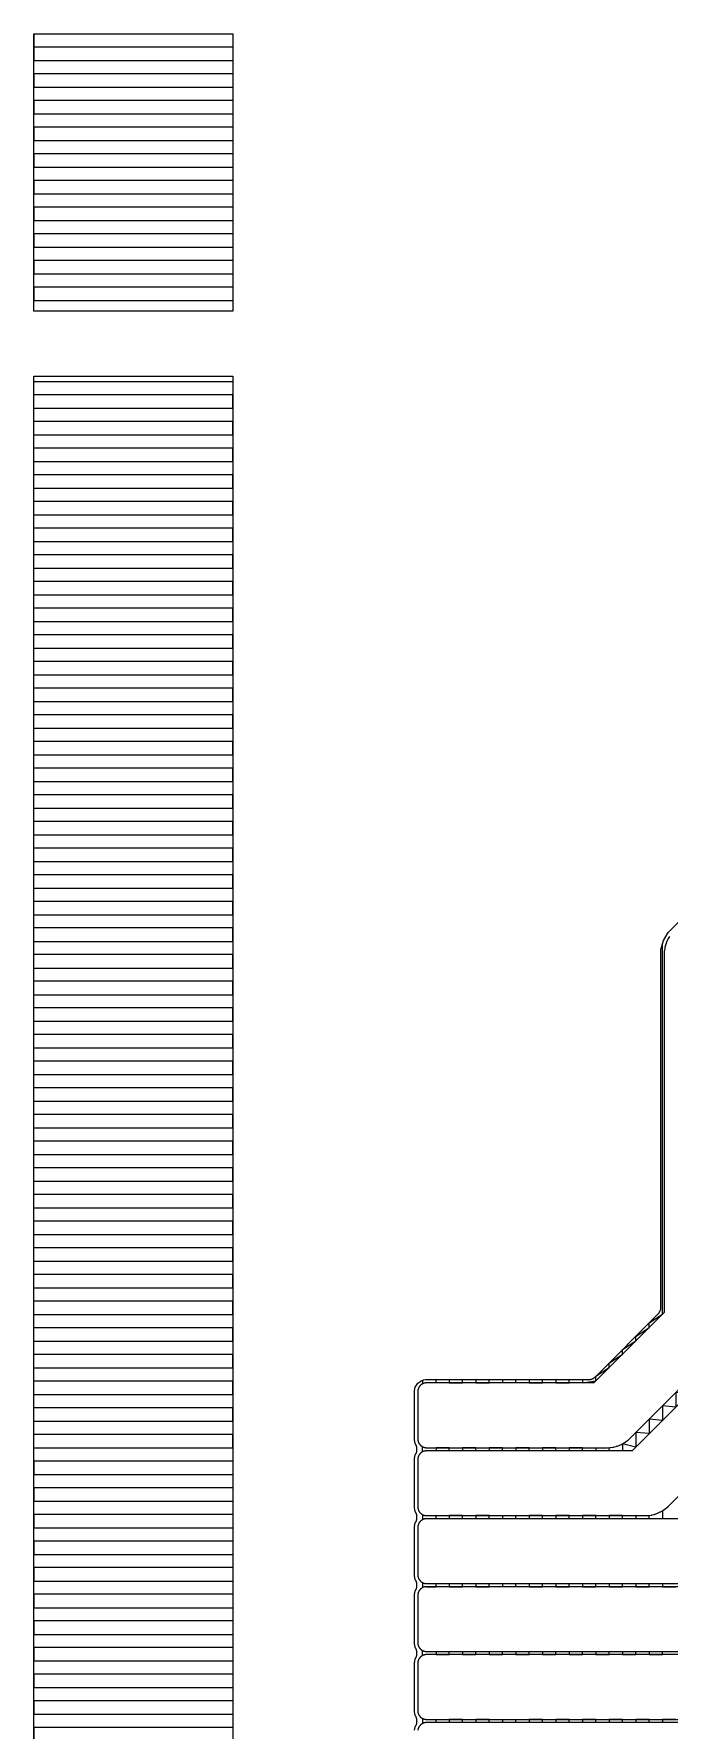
# Model space of a CAD drawing. Header units: metres. Extents: x 141.3 to 191.2, y -114.6 to -61.8.
# Drawn here: x 174.25 to 180.33, y -78.03 to -61.81 of the extents above; entities that cross this region are included whole.
import ezdxf

# ---------------------------------------------------------------- set-up
doc = ezdxf.new("R2010")
doc.units = ezdxf.units.M

msp = doc.modelspace()

# ---------------------------------------------------------------- linework, layer by layer
for points in [[(174.251, -61.807), (176.155, -61.807), (176.155, -61.935), (174.251, -61.935), (174.251, -61.807), (176.155, -61.807), (176.155, -64.46), (174.251, -64.46), (174.251, -61.807), (174.251, -62.062), (176.155, -62.062), (176.155, -62.19), (174.251, -62.19), (174.251, -62.317), (176.155, -62.317), (176.155, -62.445), (174.251, -62.445), (174.251, -62.572), (176.155, -62.572), (176.155, -62.7), (174.251, -62.7), (174.251, -62.827), (176.155, -62.827), (176.155, -62.955), (174.251, -62.955), (174.251, -63.082), (176.155, -63.082), (176.155, -63.21), (174.251, -63.21), (174.251, -63.337), (176.155, -63.337), (176.155, -63.465), (174.251, -63.465), (174.251, -63.592), (176.155, -63.592), (176.155, -63.72), (174.251, -63.72), (174.251, -63.847), (176.155, -63.847), (176.155, -63.975), (174.251, -63.975), (174.251, -64.102), (176.155, -64.102), (176.155, -64.23), (174.251, -64.23), (174.251, -64.357), (176.155, -64.357)], [(177.894, -78.037), (177.901, -78.003), (177.902, -78.002), (177.903, -78), (177.904, -77.998), (177.905, -77.996), (177.906, -77.994), (177.907, -77.993), (177.908, -77.991), (177.909, -77.989), (177.91, -77.987), (177.912, -77.983), (177.912, -77.981), (177.913, -77.979), (177.914, -77.977), (177.914, -77.975), (177.915, -77.973), (177.916, -77.971), (177.916, -77.969), (177.916, -77.967), (177.917, -77.965), (177.917, -77.963), (177.917, -77.961), (177.918, -77.959), (177.918, -77.956), (177.918, -77.954), (177.918, -77.952), (177.918, -77.95), (177.918, -77.948), (177.918, -77.946), (177.918, -77.944), (177.918, -77.942), (177.917, -77.94), (177.917, -77.938), (177.917, -77.936), (177.916, -77.934), (177.915, -77.925), (177.914, -77.923), (177.914, -77.921), (177.913, -77.919), (177.913, -77.917), (177.912, -77.915), (177.911, -77.913), (177.911, -77.911), (177.91, -77.909), (177.909, -77.907), (177.908, -77.905), (177.907, -77.903), (177.906, -77.902), (177.905, -77.9), (177.904, -77.898), (177.903, -77.896), (177.902, -77.894), (177.901, -77.893), (177.895, -77.86), (177.894, -77.859), (177.894, -77.387), (177.896, -77.379), (177.901, -77.353), (177.902, -77.352), (177.903, -77.35), (177.904, -77.348), (177.905, -77.346), (177.906, -77.344), (177.907, -77.343), (177.908, -77.341), (177.909, -77.339), (177.91, -77.337), (177.912, -77.333), (177.912, -77.331), (177.913, -77.329), (177.914, -77.327), (177.914, -77.325), (177.915, -77.323), (177.916, -77.321), (177.916, -77.319), (177.916, -77.317), (177.917, -77.315), (177.917, -77.313), (177.917, -77.311), (177.918, -77.309), (177.918, -77.306), (177.918, -77.304), (177.918, -77.302), (177.918, -77.3), (177.918, -77.298), (177.918, -77.296), (177.918, -77.294), (177.918, -77.292), (177.917, -77.29), (177.917, -77.288), (177.917, -77.286), (177.916, -77.284), (177.915, -77.275), (177.914, -77.273), (177.914, -77.271), (177.913, -77.269), (177.913, -77.267), (177.912, -77.265), (177.911, -77.263), (177.911, -77.261), (177.91, -77.259), (177.909, -77.257), (177.908, -77.255), (177.907, -77.253), (177.906, -77.252), (177.905, -77.25), (177.904, -77.248), (177.903, -77.246), (177.902, -77.244), (177.901, -77.243), (177.894, -77.209), (177.894, -76.737), (177.901, -76.703), (177.902, -76.702), (177.903, -76.7), (177.904, -76.698), (177.905, -76.696), (177.906, -76.694), (177.907, -76.693), (177.908, -76.691), (177.909, -76.689), (177.91, -76.687), (177.912, -76.683), (177.912, -76.681), (177.913, -76.679), (177.914, -76.677), (177.914, -76.675), (177.915, -76.673), (177.916, -76.671), (177.916, -76.669), (177.916, -76.667), (177.917, -76.665), (177.917, -76.663), (177.917, -76.661), (177.918, -76.659), (177.918, -76.656), (177.918, -76.654), (177.918, -76.652), (177.918, -76.65), (177.918, -76.648), (177.918, -76.646), (177.918, -76.644), (177.918, -76.642), (177.917, -76.64), (177.917, -76.638), (177.917, -76.636), (177.916, -76.634), (177.915, -76.625), (177.914, -76.623), (177.914, -76.621), (177.913, -76.619), (177.913, -76.617), (177.912, -76.615), (177.911, -76.613), (177.911, -76.611), (177.91, -76.609), (177.909, -76.607), (177.908, -76.605), (177.907, -76.603), (177.906, -76.602), (177.905, -76.6), (177.904, -76.598), (177.903, -76.596), (177.902, -76.594), (177.901, -76.593), (177.894, -76.559), (177.894, -76.087), (177.901, -76.053), (177.902, -76.052), (177.903, -76.05), (177.904, -76.048), (177.905, -76.046), (177.906, -76.044), (177.907, -76.043), (177.908, -76.041), (177.909, -76.039), (177.91, -76.037), (177.912, -76.033), (177.912, -76.031), (177.913, -76.029), (177.914, -76.027), (177.914, -76.025), (177.915, -76.023), (177.916, -76.021), (177.916, -76.019), (177.916, -76.017), (177.917, -76.015), (177.917, -76.013), (177.917, -76.011), (177.918, -76.009), (177.918, -76.006), (177.918, -76.004), (177.918, -76.002), (177.918, -76), (177.918, -75.998), (177.918, -75.996), (177.918, -75.994), (177.918, -75.992), (177.917, -75.99), (177.917, -75.988), (177.917, -75.986), (177.916, -75.984), (177.915, -75.975), (177.914, -75.973), (177.914, -75.971), (177.913, -75.969), (177.913, -75.967), (177.912, -75.965), (177.911, -75.963), (177.911, -75.961), (177.91, -75.959), (177.909, -75.957), (177.908, -75.955), (177.907, -75.953), (177.906, -75.952), (177.905, -75.95), (177.904, -75.948), (177.903, -75.946), (177.902, -75.944), (177.901, -75.943), (177.894, -75.909), (177.894, -75.437), (177.901, -75.403), (177.902, -75.402), (177.903, -75.4), (177.904, -75.398), (177.905, -75.396), (177.906, -75.394), (177.907, -75.393), (177.908, -75.391), (177.909, -75.389), (177.91, -75.387), (177.912, -75.383), (177.912, -75.381), (177.913, -75.379), (177.914, -75.377), (177.914, -75.375), (177.915, -75.373), (177.916, -75.371), (177.916, -75.369), (177.916, -75.367), (177.917, -75.365), (177.917, -75.363), (177.917, -75.361), (177.918, -75.359), (177.918, -75.356), (177.918, -75.354), (177.918, -75.352), (177.918, -75.35), (177.918, -75.348), (177.918, -75.346), (177.918, -75.344), (177.918, -75.342), (177.917, -75.34), (177.917, -75.338), (177.917, -75.336), (177.916, -75.334), (177.915, -75.325), (177.914, -75.323), (177.914, -75.321), (177.913, -75.319), (177.913, -75.317), (177.912, -75.315), (177.911, -75.313), (177.911, -75.311), (177.91, -75.309), (177.909, -75.307), (177.908, -75.305), (177.907, -75.303), (177.906, -75.302), (177.905, -75.3), (177.904, -75.298), (177.903, -75.296), (177.902, -75.294), (177.901, -75.293), (177.894, -75.259), (177.894, -74.787), (177.901, -74.753), (177.927, -74.715), (177.965, -74.689), (177.984, -74.685), (177.999, -74.682), (179.558, -74.682), (179.56, -74.682), (179.562, -74.682), (179.564, -74.682), (179.566, -74.682), (179.568, -74.682), (179.57, -74.682), (179.573, -74.681), (179.575, -74.681), (179.577, -74.68), (179.579, -74.68), (179.581, -74.679), (179.583, -74.679), (179.585, -74.678), (179.587, -74.678), (179.589, -74.677), (179.591, -74.676), (179.599, -74.673), (179.601, -74.672), (179.602, -74.671), (179.604, -74.67), (179.606, -74.669), (179.608, -74.668), (179.61, -74.667), (179.612, -74.666), (179.613, -74.665), (179.615, -74.664), (179.617, -74.662), (179.618, -74.661), (179.62, -74.66), (179.622, -74.658), (179.623, -74.657), (179.625, -74.656), (179.626, -74.654), (180.225, -74.055), (180.227, -74.054), (180.228, -74.052), (180.229, -74.051), (180.231, -74.049), (180.232, -74.047), (180.233, -74.046), (180.235, -74.044), (180.236, -74.042), (180.237, -74.041), (180.238, -74.039), (180.239, -74.037), (180.24, -74.035), (180.241, -74.033), (180.242, -74.031), (180.243, -74.03), (180.244, -74.028), (180.247, -74.02), (180.248, -74.018), (180.249, -74.016), (180.249, -74.014), (180.25, -74.012), (180.25, -74.01), (180.251, -74.008), (180.251, -74.006), (180.252, -74.004), (180.252, -74.002), (180.253, -73.999), (180.253, -73.997), (180.253, -73.995), (180.253, -73.993), (180.253, -73.991), (180.253, -73.989), (180.253, -73.987), (180.253, -70.567), (180.277, -70.481), (180.322, -70.403), (186.698, -64.026)], [(174.251, -86.075), (174.251, -65.08), (176.155, -65.08), (176.155, -88.292)], [(174.251, -75.334), (176.155, -75.334), (176.155, -75.206), (174.251, -75.206), (174.251, -75.079), (176.155, -75.079), (176.155, -74.951), (174.251, -74.951), (174.251, -74.824), (176.155, -74.824), (176.155, -74.696), (174.251, -74.696), (174.251, -74.569), (176.155, -74.569), (176.155, -74.441), (174.251, -74.441), (174.251, -74.314), (176.155, -74.314), (176.155, -74.186), (174.251, -74.186), (174.251, -74.059), (176.155, -74.059), (176.155, -73.931), (174.251, -73.931), (174.251, -73.804), (176.155, -73.804), (176.155, -73.676), (174.251, -73.676), (174.251, -73.549), (176.155, -73.549), (176.155, -73.421), (174.251, -73.421), (174.251, -73.294), (176.155, -73.294), (176.155, -73.166), (174.251, -73.166), (174.251, -73.039), (176.155, -73.039), (176.155, -72.911), (174.251, -72.911), (174.251, -72.784), (176.155, -72.784), (176.155, -72.656), (174.251, -72.656), (174.251, -72.529), (176.155, -72.529), (176.155, -72.401), (174.251, -72.401), (174.251, -72.274), (176.155, -72.274), (176.155, -72.146), (174.251, -72.146), (174.251, -72.019), (176.155, -72.019), (176.155, -71.891), (174.251, -71.891), (174.251, -71.764), (176.155, -71.764), (176.155, -71.636), (174.251, -71.636), (174.251, -71.509), (176.155, -71.509), (176.155, -71.381), (174.251, -71.381), (174.251, -71.254), (176.155, -71.254), (176.155, -71.126), (174.251, -71.126), (174.251, -70.999), (176.155, -70.999), (176.155, -70.871), (174.251, -70.871), (174.251, -70.744), (176.155, -70.744), (176.155, -70.616), (174.251, -70.616), (174.251, -70.489), (176.155, -70.489), (176.155, -70.361), (174.251, -70.361), (174.251, -70.234), (176.155, -70.234), (176.155, -70.106), (174.251, -70.106), (174.251, -69.979), (176.155, -69.979), (176.155, -69.851), (174.251, -69.851), (174.251, -69.724), (176.155, -69.724), (176.155, -69.596), (174.251, -69.596), (174.251, -69.469), (176.155, -69.469), (176.155, -69.341), (174.251, -69.341), (174.251, -69.214), (176.155, -69.214), (176.155, -69.086), (174.251, -69.086), (174.251, -68.959), (176.155, -68.959), (176.155, -68.831), (174.251, -68.831), (174.251, -68.704), (176.155, -68.704), (176.155, -68.576), (174.251, -68.576), (174.251, -68.449), (176.155, -68.449), (176.155, -68.321), (174.251, -68.321), (174.251, -68.194), (176.155, -68.194), (176.155, -68.066), (174.251, -68.066), (174.251, -67.939), (176.155, -67.939), (176.155, -67.811), (174.251, -67.811), (174.251, -67.684), (176.155, -67.684), (176.155, -67.556), (174.251, -67.556), (174.251, -67.429), (176.155, -67.429), (176.155, -67.301), (174.251, -67.301), (174.251, -67.174), (176.155, -67.174), (176.155, -67.046), (174.251, -67.046), (174.251, -66.919), (176.155, -66.919), (176.155, -66.791), (174.251, -66.791), (174.251, -66.664), (176.155, -66.664), (176.155, -66.536), (174.251, -66.536), (174.251, -66.409), (176.155, -66.409), (176.155, -66.281), (174.251, -66.281), (174.251, -66.154), (176.155, -66.154), (176.155, -66.026), (174.251, -66.026), (174.251, -65.899), (176.155, -65.899), (176.155, -65.771), (174.251, -65.771), (174.251, -65.644), (176.155, -65.644), (176.155, -65.516), (174.251, -65.516), (174.251, -65.389), (176.155, -65.389), (176.155, -65.261), (174.251, -65.261), (174.251, -65.134), (176.155, -65.134)], [(180.334, -70.443), (180.323, -70.462), (180.322, -70.464), (180.321, -70.466), (180.32, -70.468), (180.319, -70.47), (180.309, -70.49), (180.308, -70.491), (180.307, -70.493), (180.307, -70.495), (180.306, -70.497), (180.299, -70.518), (180.299, -70.518), (180.298, -70.518), (180.298, -70.52), (180.297, -70.522), (180.297, -70.524), (180.296, -70.526), (180.291, -70.547), (180.29, -70.549), (180.29, -70.552), (180.289, -70.554), (180.289, -70.556), (180.286, -70.577), (180.286, -70.58), (180.285, -70.582), (180.285, -70.584), (180.285, -70.586), (180.284, -70.608), (180.284, -70.61), (180.284, -70.612), (180.284, -74.04), (179.611, -74.713), (178.81, -74.713), (178.808, -74.713), (178.806, -74.713), (178.806, -74.713), (178.01, -74.713), (178.008, -74.713), (178.006, -74.713), (178.004, -74.713), (178.002, -74.713), (178, -74.714), (177.998, -74.714), (177.995, -74.714), (177.993, -74.715), (177.991, -74.715), (177.989, -74.716), (177.987, -74.716), (177.985, -74.717), (177.983, -74.717), (177.981, -74.718), (177.979, -74.719), (177.977, -74.719), (177.976, -74.72), (177.974, -74.721), (177.972, -74.722), (177.97, -74.723), (177.968, -74.724), (177.966, -74.725), (177.965, -74.726), (177.963, -74.727), (177.961, -74.729), (177.959, -74.73), (177.958, -74.731), (177.956, -74.732), (177.954, -74.734), (177.953, -74.735), (177.951, -74.736), (177.95, -74.738), (177.948, -74.739), (177.947, -74.741), (177.946, -74.742), (177.944, -74.744), (177.943, -74.746), (177.942, -74.747), (177.941, -74.749), (177.939, -74.751), (177.938, -74.753), (177.937, -74.754), (177.936, -74.756), (177.935, -74.758), (177.934, -74.76), (177.933, -74.762), (177.932, -74.764), (177.931, -74.765), (177.931, -74.767), (177.93, -74.769), (177.929, -74.771), (177.929, -74.773), (177.928, -74.775), (177.928, -74.777), (177.927, -74.779), (177.927, -74.781), (177.926, -74.783), (177.926, -74.786), (177.926, -74.788), (177.925, -74.79), (177.925, -74.792), (177.925, -74.794), (177.925, -74.796), (177.925, -74.798), (177.925, -75.248)], [(178.865, -74.713), (178.865, -74.682), (178.992, -74.682), (178.992, -74.713), (179.12, -74.713), (179.12, -74.682), (179.247, -74.682), (179.247, -74.713), (179.375, -74.713), (179.375, -74.682), (179.502, -74.682), (179.502, -74.713), (179.63, -74.693), (179.63, -74.65), (179.757, -74.566), (179.757, -74.523), (179.885, -74.438), (179.885, -74.395), (180.012, -74.311), (180.012, -74.268), (180.14, -74.183), (180.14, -74.14), (180.267, -74.056), (180.267, -70.515)], [(181.032, -70.612), (181.032, -70.751), (180.905, -70.74), (180.905, -74.434), (180.777, -74.423), (180.777, -74.562), (180.65, -74.551), (180.65, -74.689), (180.522, -74.678), (180.522, -74.817), (180.395, -74.806), (180.395, -74.944), (180.267, -74.933), (180.267, -75.072), (180.14, -75.061), (180.14, -75.199), (180.012, -75.188), (180.012, -75.327), (179.885, -75.297), (179.885, -75.363), (179.757, -75.363), (179.757, -75.332)], [(177.925, -75.248), (177.925, -75.25), (177.925, -75.252), (177.925, -75.254), (177.925, -75.256), (177.926, -75.258), (177.926, -75.26), (177.926, -75.263), (177.927, -75.265), (177.927, -75.267), (177.928, -75.269), (177.928, -75.271), (177.929, -75.273), (177.929, -75.275), (177.93, -75.277), (177.931, -75.279), (177.931, -75.281), (177.932, -75.282), (177.933, -75.284), (177.934, -75.286), (177.935, -75.288), (177.936, -75.29), (177.937, -75.292), (177.938, -75.293), (177.939, -75.295), (177.941, -75.297), (177.942, -75.299), (177.943, -75.3), (177.944, -75.302), (177.946, -75.304), (177.947, -75.305), (177.948, -75.307), (177.95, -75.308), (177.951, -75.31), (177.953, -75.311), (177.954, -75.312), (177.956, -75.314), (177.958, -75.315), (177.959, -75.316), (177.961, -75.317), (177.963, -75.319), (177.965, -75.32), (177.966, -75.321), (177.968, -75.322), (177.97, -75.323), (177.972, -75.324), (177.974, -75.325), (177.976, -75.326), (177.977, -75.327), (177.979, -75.327), (177.981, -75.328), (177.983, -75.329), (177.985, -75.329), (177.987, -75.33), (177.989, -75.33), (177.991, -75.331), (177.993, -75.331), (177.995, -75.332), (177.998, -75.332), (178, -75.332), (178.002, -75.333), (178.004, -75.333), (178.006, -75.333), (178.008, -75.333), (178.01, -75.333), (178.806, -75.333), (178.806, -75.333), (178.808, -75.333), (178.81, -75.333), (179.739, -75.333), (179.741, -75.333), (179.743, -75.333), (179.765, -75.332), (179.767, -75.332), (179.769, -75.332), (179.771, -75.331), (179.774, -75.331), (179.795, -75.328), (179.797, -75.328), (179.799, -75.327), (179.802, -75.327), (179.804, -75.326), (179.825, -75.321), (179.827, -75.32), (179.829, -75.32), (179.831, -75.319), (179.833, -75.318), (179.854, -75.311), (179.856, -75.31), (179.858, -75.31), (179.86, -75.309), (179.861, -75.308), (179.881, -75.298), (179.883, -75.297), (179.885, -75.296), (179.887, -75.295), (179.889, -75.294), (179.908, -75.283), (179.91, -75.282), (179.911, -75.281), (179.913, -75.28), (179.915, -75.278), (179.932, -75.265), (179.934, -75.264), (179.936, -75.263), (179.937, -75.261), (179.939, -75.26), (179.955, -75.245), (179.957, -75.244), (179.958, -75.242), (180.813, -74.387)], [(180.935, -74.405), (179.977, -75.363), (178.81, -75.363), (178.808, -75.363), (178.806, -75.363), (178.806, -75.363), (178.01, -75.363)], [(178.737, -75.363), (178.737, -75.333), (178.61, -75.333), (178.61, -75.363), (178.482, -75.363), (178.482, -75.333), (178.355, -75.333), (178.355, -75.363), (178.227, -75.363), (178.227, -75.333), (178.1, -75.333), (178.1, -75.363), (178.01, -75.363), (178.008, -75.363), (178.006, -75.363), (178.004, -75.363), (178.002, -75.363), (178, -75.364), (177.998, -75.364), (177.995, -75.364), (177.993, -75.365), (177.991, -75.365), (177.989, -75.366), (177.987, -75.366), (177.985, -75.367), (177.983, -75.367), (177.981, -75.368), (177.979, -75.369), (177.977, -75.369), (177.976, -75.37), (177.974, -75.371), (177.972, -75.372), (177.97, -75.373), (177.968, -75.374), (177.966, -75.375), (177.965, -75.376), (177.963, -75.377), (177.961, -75.379), (177.959, -75.38), (177.958, -75.381), (177.956, -75.382), (177.954, -75.384), (177.953, -75.385), (177.951, -75.386), (177.95, -75.388), (177.948, -75.389), (177.947, -75.391), (177.946, -75.392), (177.944, -75.394), (177.943, -75.396), (177.942, -75.397), (177.941, -75.399), (177.939, -75.401), (177.938, -75.403), (177.937, -75.404), (177.936, -75.406), (177.935, -75.408), (177.934, -75.41), (177.933, -75.412), (177.932, -75.414), (177.931, -75.415), (177.931, -75.417), (177.93, -75.419), (177.929, -75.421), (177.929, -75.423), (177.928, -75.425), (177.928, -75.427), (177.927, -75.429), (177.927, -75.431), (177.926, -75.433), (177.926, -75.436), (177.926, -75.438), (177.925, -75.44), (177.925, -75.442), (177.925, -75.444), (177.925, -75.446), (177.925, -75.448), (177.925, -75.898), (177.925, -75.9), (177.925, -75.902), (177.925, -75.904), (177.925, -75.906), (177.926, -75.908), (177.926, -75.91), (177.926, -75.913), (177.927, -75.915), (177.927, -75.917), (177.928, -75.919), (177.928, -75.921), (177.929, -75.923), (177.929, -75.925), (177.93, -75.927), (177.931, -75.929), (177.931, -75.931), (177.932, -75.932), (177.933, -75.934), (177.934, -75.936), (177.935, -75.938), (177.936, -75.94), (177.937, -75.942), (177.938, -75.943), (177.939, -75.945), (177.941, -75.947), (177.942, -75.949), (177.943, -75.95), (177.944, -75.952), (177.946, -75.954), (177.947, -75.955), (177.948, -75.957), (177.95, -75.958), (177.951, -75.96), (177.953, -75.961), (177.954, -75.962), (177.956, -75.964), (177.958, -75.965), (177.959, -75.966), (177.961, -75.967), (177.963, -75.969), (177.965, -75.97), (177.966, -75.971), (177.968, -75.972), (177.97, -75.973), (177.972, -75.974), (177.974, -75.975), (177.976, -75.976), (177.977, -75.977), (177.979, -75.977), (177.981, -75.978), (177.983, -75.979), (177.985, -75.979), (177.987, -75.98), (177.989, -75.98), (177.991, -75.981), (177.993, -75.981), (177.995, -75.982), (177.998, -75.982), (178, -75.982), (178.002, -75.983), (178.004, -75.983), (178.006, -75.983), (178.008, -75.983), (178.01, -75.983), (178.806, -75.983), (178.806, -75.983), (178.808, -75.983), (178.81, -75.983), (180.105, -75.983), (180.107, -75.983), (180.109, -75.983), (180.131, -75.982), (180.133, -75.982), (180.135, -75.982), (180.137, -75.981), (180.14, -75.981), (180.161, -75.978), (180.163, -75.978), (180.165, -75.977), (180.168, -75.977), (180.17, -75.976), (180.191, -75.971), (180.193, -75.97), (180.195, -75.97), (180.197, -75.969), (180.199, -75.968), (180.22, -75.961), (180.222, -75.96), (180.224, -75.96), (180.226, -75.959), (180.227, -75.958), (180.247, -75.948), (180.249, -75.947), (180.251, -75.946), (180.253, -75.945), (180.255, -75.944), (180.274, -75.933), (180.276, -75.932), (180.277, -75.931), (180.279, -75.93), (180.281, -75.928), (180.298, -75.915), (180.3, -75.914), (180.302, -75.913), (180.303, -75.911), (180.305, -75.91), (180.321, -75.895), (180.323, -75.894), (180.324, -75.892), (181.464, -74.752)], [(177.972, -74.688), (177.972, -74.722)], [(178.1, -74.713), (178.1, -74.682), (178.227, -74.682), (178.227, -74.713), (178.355, -74.713), (178.355, -74.682), (178.482, -74.682), (178.482, -74.713), (178.61, -74.713), (178.61, -74.682), (178.737, -74.682), (178.737, -74.713)], [(177.972, -75.372), (177.972, -75.324)], [(179.63, -75.333), (179.63, -75.363), (179.502, -75.363), (179.502, -75.333), (179.375, -75.333), (179.375, -75.363), (179.247, -75.363), (179.247, -75.333), (179.12, -75.333), (179.12, -75.363), (178.992, -75.363), (178.992, -75.333), (178.865, -75.333), (178.865, -75.363)], [(176.155, -75.461), (174.251, -75.461), (174.251, -75.589), (176.155, -75.589), (176.155, -75.716), (174.251, -75.716), (174.251, -75.844), (176.155, -75.844), (176.155, -75.971), (174.251, -75.971), (174.251, -76.099), (176.155, -76.099), (176.155, -76.226), (174.251, -76.226), (174.251, -76.354), (176.155, -76.354), (176.155, -76.481), (174.251, -76.481), (174.251, -76.609), (176.155, -76.609), (176.155, -76.736), (174.251, -76.736), (174.251, -76.864), (176.155, -76.864), (176.155, -76.991), (174.251, -76.991), (174.251, -77.119), (176.155, -77.119), (176.155, -77.246), (174.251, -77.246), (174.251, -77.374), (176.155, -77.374), (176.155, -77.501), (174.251, -77.501), (174.251, -77.629), (176.155, -77.629), (176.155, -77.756), (174.251, -77.756), (174.251, -77.884), (176.155, -77.884), (176.155, -78.011), (174.251, -78.011), (174.251, -78.139)], [(180.267, -75.937), (180.267, -76.013), (180.14, -76.013), (180.14, -75.981)], [(180.436, -76.013), (178.81, -76.013), (178.808, -76.013), (178.806, -76.013), (178.806, -76.013), (178.01, -76.013), (178.008, -76.013), (178.006, -76.013), (178.004, -76.013), (178.002, -76.013), (178, -76.014), (177.998, -76.014), (177.995, -76.014), (177.993, -76.015), (177.991, -76.015), (177.989, -76.016), (177.987, -76.016), (177.985, -76.017), (177.983, -76.017), (177.981, -76.018), (177.979, -76.019), (177.977, -76.019), (177.976, -76.02), (177.974, -76.021), (177.972, -76.022), (177.97, -76.023), (177.968, -76.024), (177.966, -76.025), (177.965, -76.026), (177.963, -76.027), (177.961, -76.029), (177.959, -76.03), (177.958, -76.031), (177.956, -76.032), (177.954, -76.034), (177.953, -76.035), (177.951, -76.036), (177.95, -76.038), (177.948, -76.039), (177.947, -76.041), (177.946, -76.042), (177.944, -76.044), (177.943, -76.046), (177.942, -76.047), (177.941, -76.049), (177.939, -76.051), (177.938, -76.053), (177.937, -76.054), (177.936, -76.056), (177.935, -76.058), (177.934, -76.06), (177.933, -76.062), (177.932, -76.064), (177.931, -76.065), (177.931, -76.067), (177.93, -76.069), (177.929, -76.071), (177.929, -76.073), (177.928, -76.075), (177.928, -76.077), (177.927, -76.079), (177.927, -76.081), (177.926, -76.083), (177.926, -76.086), (177.926, -76.088), (177.925, -76.09), (177.925, -76.092), (177.925, -76.094), (177.925, -76.096), (177.925, -76.098), (177.925, -76.548)], [(177.972, -75.974), (177.972, -76.022)], [(178.737, -75.983), (178.737, -76.013), (178.61, -76.013), (178.61, -75.983), (178.482, -75.983), (178.482, -76.013), (178.355, -76.013), (178.355, -75.983), (178.227, -75.983), (178.227, -76.013), (178.1, -76.013), (178.1, -75.983)], [(180.012, -75.983), (180.012, -76.013), (179.885, -76.013), (179.885, -75.983), (179.757, -75.983), (179.757, -76.013), (179.63, -76.013), (179.63, -75.983), (179.502, -75.983), (179.502, -76.013), (179.375, -76.013), (179.375, -75.983), (179.247, -75.983), (179.247, -76.013), (179.12, -76.013), (179.12, -75.983), (178.992, -75.983), (178.992, -76.013), (178.865, -76.013), (178.865, -75.983)], [(177.925, -76.548), (177.925, -76.55), (177.925, -76.552), (177.925, -76.554), (177.925, -76.556), (177.926, -76.558), (177.926, -76.56), (177.926, -76.563), (177.927, -76.565), (177.927, -76.567), (177.928, -76.569), (177.928, -76.571), (177.929, -76.573), (177.929, -76.575), (177.93, -76.577), (177.931, -76.579), (177.931, -76.581), (177.932, -76.582), (177.933, -76.584), (177.934, -76.586), (177.935, -76.588), (177.936, -76.59), (177.937, -76.592), (177.938, -76.593), (177.939, -76.595), (177.941, -76.597), (177.942, -76.599), (177.943, -76.6), (177.944, -76.602), (177.946, -76.604), (177.947, -76.605), (177.948, -76.607), (177.95, -76.608), (177.951, -76.61), (177.953, -76.611), (177.954, -76.612), (177.956, -76.614), (177.958, -76.615), (177.959, -76.616), (177.961, -76.617), (177.963, -76.619), (177.965, -76.62), (177.966, -76.621), (177.968, -76.622), (177.97, -76.623), (177.972, -76.624), (177.974, -76.625), (177.976, -76.626), (177.977, -76.627), (177.979, -76.627), (177.981, -76.628), (177.983, -76.629), (177.985, -76.629), (177.987, -76.63), (177.989, -76.63), (177.991, -76.631), (177.993, -76.631), (177.995, -76.632), (177.998, -76.632), (178, -76.632), (178.002, -76.633), (178.004, -76.633), (178.006, -76.633), (178.008, -76.633), (178.01, -76.633), (178.806, -76.633), (178.806, -76.633), (178.808, -76.633), (178.81, -76.633), (180.565, -76.633)], [(178.01, -76.663), (178.008, -76.663), (178.006, -76.663), (178.004, -76.663), (178.002, -76.663), (178, -76.664), (177.998, -76.664), (177.995, -76.664), (177.993, -76.665), (177.991, -76.665), (177.989, -76.666), (177.987, -76.666), (177.985, -76.667), (177.983, -76.667), (177.981, -76.668), (177.979, -76.669), (177.977, -76.669), (177.976, -76.67), (177.974, -76.671), (177.972, -76.672), (177.97, -76.673), (177.968, -76.674), (177.966, -76.675), (177.965, -76.676), (177.963, -76.677), (177.961, -76.679), (177.959, -76.68), (177.958, -76.681), (177.956, -76.682), (177.954, -76.684), (177.953, -76.685), (177.951, -76.686), (177.95, -76.688), (177.948, -76.689), (177.947, -76.691), (177.946, -76.692), (177.944, -76.694), (177.943, -76.696), (177.942, -76.697), (177.941, -76.699), (177.939, -76.701), (177.938, -76.703), (177.937, -76.704), (177.936, -76.706), (177.935, -76.708), (177.934, -76.71), (177.933, -76.712), (177.932, -76.714), (177.931, -76.715), (177.931, -76.717), (177.93, -76.719), (177.929, -76.721), (177.929, -76.723), (177.928, -76.725), (177.928, -76.727), (177.927, -76.729), (177.927, -76.731), (177.926, -76.733), (177.926, -76.736), (177.926, -76.738), (177.925, -76.74), (177.925, -76.742), (177.925, -76.744), (177.925, -76.746), (177.925, -76.748), (177.925, -77.198), (177.925, -77.2), (177.925, -77.202), (177.925, -77.204), (177.925, -77.206), (177.926, -77.208), (177.926, -77.21), (177.926, -77.213), (177.927, -77.215), (177.927, -77.217), (177.928, -77.219), (177.928, -77.221), (177.929, -77.223), (177.929, -77.225), (177.93, -77.227), (177.931, -77.229), (177.931, -77.231), (177.932, -77.232), (177.933, -77.234), (177.934, -77.236), (177.935, -77.238), (177.936, -77.24), (177.937, -77.242), (177.938, -77.243), (177.939, -77.245), (177.941, -77.247), (177.942, -77.249), (177.943, -77.25), (177.944, -77.252), (177.946, -77.254), (177.947, -77.255), (177.948, -77.257), (177.95, -77.258), (177.951, -77.26), (177.953, -77.261), (177.954, -77.262), (177.956, -77.264), (177.958, -77.265), (177.959, -77.266), (177.961, -77.267), (177.963, -77.269), (177.965, -77.27), (177.966, -77.271), (177.968, -77.272), (177.97, -77.273), (177.972, -77.274), (177.974, -77.275), (177.976, -77.276), (177.977, -77.277), (177.979, -77.277), (177.981, -77.278), (177.983, -77.279), (177.985, -77.279), (177.987, -77.28), (177.989, -77.28), (177.991, -77.281), (177.993, -77.281), (177.995, -77.282), (177.998, -77.282), (178, -77.282), (178.002, -77.283), (178.004, -77.283), (178.006, -77.283), (178.008, -77.283), (178.01, -77.283), (178.806, -77.283), (178.806, -77.283), (178.808, -77.283), (178.81, -77.283), (180.837, -77.283)], [(177.972, -76.624), (177.972, -76.672)], [(180.709, -76.663), (178.81, -76.663), (178.808, -76.663), (178.806, -76.663), (178.806, -76.663), (178.01, -76.663), (178.1, -76.663), (178.1, -76.633), (178.227, -76.633), (178.227, -76.663), (178.355, -76.663), (178.355, -76.633), (178.482, -76.633), (178.482, -76.663), (178.61, -76.663), (178.61, -76.633), (178.737, -76.633), (178.737, -76.663)], [(178.865, -76.663), (178.865, -76.633), (178.992, -76.633), (178.992, -76.663), (179.12, -76.663), (179.12, -76.633), (179.247, -76.633), (179.247, -76.663), (179.375, -76.663), (179.375, -76.633), (179.502, -76.633), (179.502, -76.663), (179.63, -76.663), (179.63, -76.633), (179.757, -76.633), (179.757, -76.663), (179.885, -76.663), (179.885, -76.633), (180.012, -76.633), (180.012, -76.663), (180.14, -76.663), (180.14, -76.633), (180.267, -76.633), (180.267, -76.663), (180.395, -76.663)], [(181.075, -77.313), (178.81, -77.313), (178.808, -77.313), (178.806, -77.313), (178.806, -77.313), (178.01, -77.313), (178.008, -77.313), (178.006, -77.313), (178.004, -77.313), (178.002, -77.313), (178, -77.314), (177.998, -77.314), (177.995, -77.314), (177.993, -77.315), (177.991, -77.315), (177.989, -77.316), (177.987, -77.316), (177.985, -77.317), (177.983, -77.317), (177.981, -77.318), (177.979, -77.319), (177.977, -77.319), (177.976, -77.32), (177.974, -77.321), (177.972, -77.322), (177.97, -77.323), (177.968, -77.324), (177.966, -77.325), (177.965, -77.326), (177.963, -77.327), (177.961, -77.329), (177.959, -77.33), (177.958, -77.331), (177.956, -77.332), (177.954, -77.334), (177.953, -77.335), (177.951, -77.336), (177.95, -77.338), (177.948, -77.339), (177.947, -77.341), (177.946, -77.342), (177.944, -77.344), (177.943, -77.346), (177.942, -77.347), (177.941, -77.349), (177.939, -77.351), (177.938, -77.353), (177.937, -77.354), (177.936, -77.356), (177.935, -77.358), (177.934, -77.36), (177.933, -77.362), (177.932, -77.364), (177.931, -77.365), (177.931, -77.367), (177.93, -77.369), (177.929, -77.371), (177.929, -77.373), (177.928, -77.375), (177.928, -77.377), (177.927, -77.379), (177.927, -77.381), (177.926, -77.383), (177.926, -77.386), (177.926, -77.388), (177.925, -77.39), (177.925, -77.392), (177.925, -77.394), (177.925, -77.396), (177.925, -77.398), (177.925, -77.848)], [(177.972, -77.322), (177.972, -77.274)], [(178.1, -77.283), (178.1, -77.313), (178.227, -77.313), (178.227, -77.283), (178.355, -77.283), (178.355, -77.313), (178.482, -77.313), (178.482, -77.283), (178.61, -77.283), (178.61, -77.313), (178.737, -77.313), (178.737, -77.283)], [(178.865, -77.283), (178.865, -77.313), (178.992, -77.313), (178.992, -77.283), (179.12, -77.283), (179.12, -77.313), (179.247, -77.313), (179.247, -77.283), (179.375, -77.283), (179.375, -77.313), (179.502, -77.313), (179.502, -77.283), (179.63, -77.283), (179.63, -77.313), (179.757, -77.313), (179.757, -77.283), (179.885, -77.283), (179.885, -77.313), (180.012, -77.313), (180.012, -77.283), (180.14, -77.283), (180.14, -77.313), (180.267, -77.313), (180.267, -77.283), (180.395, -77.283)], [(177.925, -77.848), (177.925, -77.85), (177.925, -77.852), (177.925, -77.854), (177.925, -77.856), (177.926, -77.858), (177.926, -77.86), (177.926, -77.863), (177.927, -77.865), (177.927, -77.867), (177.928, -77.869), (177.928, -77.871), (177.929, -77.873), (177.929, -77.875), (177.93, -77.877), (177.931, -77.879), (177.931, -77.881), (177.932, -77.882), (177.933, -77.884), (177.934, -77.886), (177.935, -77.888), (177.936, -77.89), (177.937, -77.892), (177.938, -77.893), (177.939, -77.895), (177.941, -77.897), (177.942, -77.899), (177.943, -77.9), (177.944, -77.902), (177.946, -77.904), (177.947, -77.905), (177.948, -77.907), (177.95, -77.908), (177.951, -77.91), (177.953, -77.911), (177.954, -77.912), (177.956, -77.914), (177.958, -77.915), (177.959, -77.916), (177.961, -77.917), (177.963, -77.919), (177.965, -77.92), (177.966, -77.921), (177.968, -77.922), (177.97, -77.923), (177.972, -77.924), (177.974, -77.925), (177.976, -77.926), (177.977, -77.927), (177.979, -77.927), (177.981, -77.928), (177.983, -77.929), (177.985, -77.929), (177.987, -77.93), (177.989, -77.93), (177.991, -77.931), (177.993, -77.931), (177.995, -77.932), (177.998, -77.932), (178, -77.932), (178.002, -77.933), (178.004, -77.933), (178.006, -77.933), (178.008, -77.933), (178.01, -77.933), (178.806, -77.933), (178.806, -77.933), (178.808, -77.933), (178.81, -77.933), (181.203, -77.933)], [(182.413, -77.963), (178.81, -77.963), (178.808, -77.963), (178.806, -77.963), (178.806, -77.963), (178.01, -77.963), (178.008, -77.963), (178.006, -77.963), (178.004, -77.963), (178.002, -77.963), (178, -77.964), (177.998, -77.964), (177.995, -77.964), (177.993, -77.965), (177.991, -77.965), (177.989, -77.966), (177.987, -77.966), (177.985, -77.967), (177.983, -77.967), (177.981, -77.968), (177.979, -77.969), (177.977, -77.969), (177.976, -77.97), (177.974, -77.971), (177.972, -77.972), (177.97, -77.973), (177.968, -77.974), (177.966, -77.975), (177.965, -77.976), (177.963, -77.977), (177.961, -77.979), (177.959, -77.98), (177.958, -77.981), (177.956, -77.982), (177.954, -77.984), (177.953, -77.985), (177.951, -77.986), (177.95, -77.988), (177.948, -77.989), (177.947, -77.991), (177.946, -77.992), (177.944, -77.994), (177.943, -77.996), (177.942, -77.997), (177.941, -77.999), (177.939, -78.001), (177.938, -78.003), (177.937, -78.004), (177.936, -78.006), (177.935, -78.008), (177.934, -78.01), (177.933, -78.012), (177.932, -78.014), (177.931, -78.015), (177.931, -78.017), (177.93, -78.019), (177.929, -78.021), (177.929, -78.023), (177.928, -78.025), (177.928, -78.027), (177.927, -78.029), (177.927, -78.031), (177.926, -78.033), (177.926, -78.036)], [(177.972, -77.924), (177.972, -77.972)], [(178.737, -77.933), (178.737, -77.963), (178.61, -77.963), (178.61, -77.933), (178.482, -77.933), (178.482, -77.963), (178.355, -77.963), (178.355, -77.933), (178.227, -77.933), (178.227, -77.963), (178.1, -77.963), (178.1, -77.933)], [(180.395, -77.933), (180.267, -77.933), (180.267, -77.963), (180.14, -77.963), (180.14, -77.933), (180.012, -77.933), (180.012, -77.963), (179.885, -77.963), (179.885, -77.933), (179.757, -77.933), (179.757, -77.963), (179.63, -77.963), (179.63, -77.933), (179.502, -77.933), (179.502, -77.963), (179.375, -77.963), (179.375, -77.933), (179.247, -77.933), (179.247, -77.963), (179.12, -77.963), (179.12, -77.933), (178.992, -77.933), (178.992, -77.963), (178.865, -77.963), (178.865, -77.933)]]:
    msp.add_lwpolyline(points)

doc.saveas('drawing.dxf')
